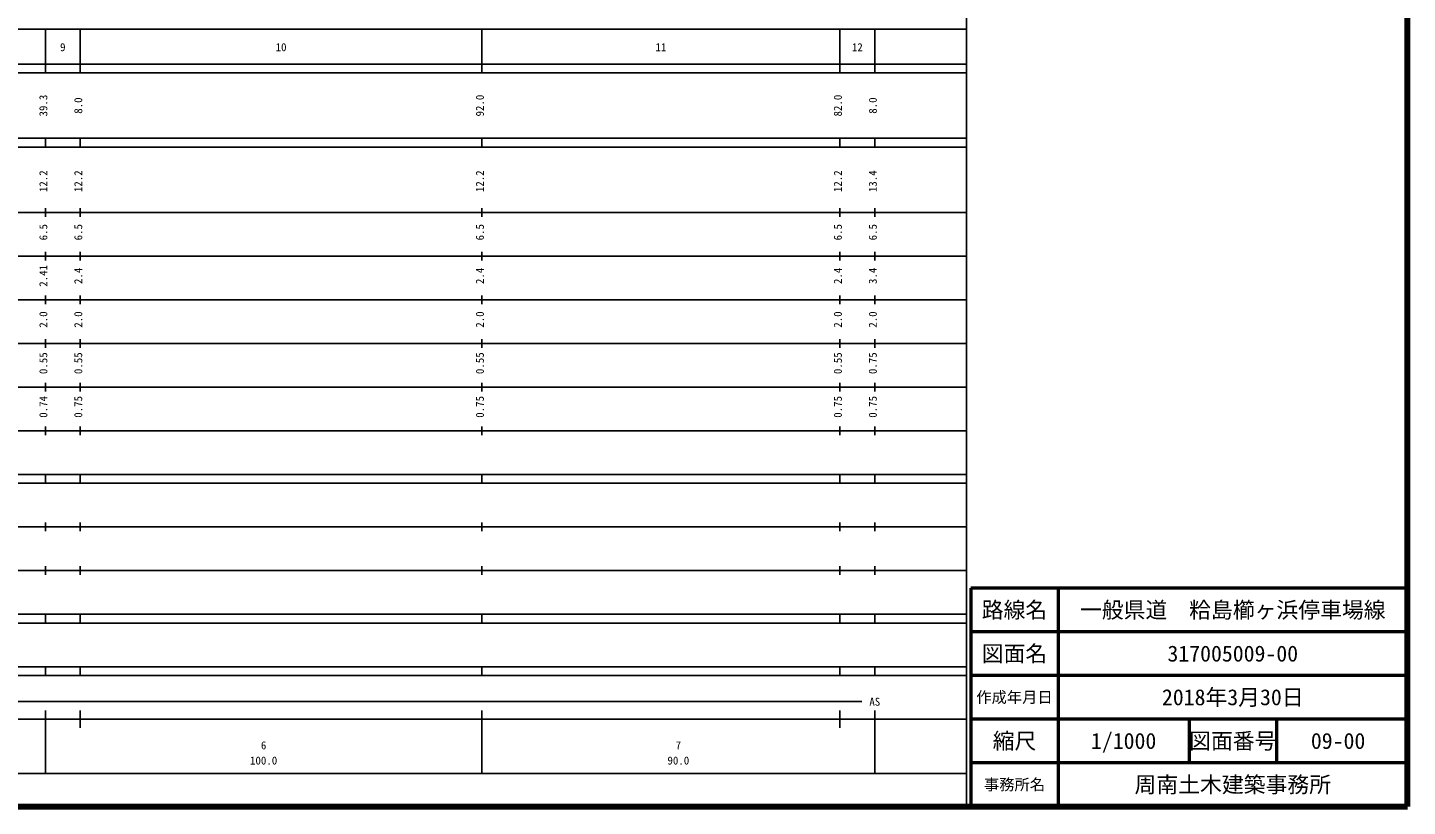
# Model space of a CAD drawing. Units: millimetres on the paper, enlarged 1000 times. Extents: x 40000 to 680000, y 20000 to 380000.
# Drawn here: x 363934 to 680000, y 20000 to 198357 of the extents above; entities that cross this region are included whole.
import ezdxf
from ezdxf.enums import TextEntityAlignment as Align

# ---------------------------------------------------------------- set-up
doc = ezdxf.new("R2010")
doc.units = ezdxf.units.MM
doc.header["$LTSCALE"] = 1000
for name, color, linetype, lineweight in [('M-TTL', 2, 'Continuous', 140), ('M-TTL-BAND', 7, 'Continuous', 25), ('M-TTL-FRAM', 2, 'Continuous', 50), ('M-TTL-LINE', 7, 'Continuous', 50)]:
    doc.layers.add(name, color=color, linetype=linetype, lineweight=lineweight)
doc.layers.add('M-TTL-TXT', color=7, linetype='Continuous')
doc.styles.add('ＭＳ ゴシック', font='')
doc.styles.get('ＭＳ ゴシック').set_extended_font_data('MS Gothic')

msp = doc.modelspace()

# ---------------------------------------------------------------- linework, layer by layer
at = {"layer": 'M-TTL'}
for p, q in [((680000, 20000), (680000, 380000)), ((40000, 20000), (680000, 20000))]:
    msp.add_line(p, q, dxfattribs=at)
at = {"layer": 'M-TTL-BAND'}
for p, q in [((579000, 20000), (579000, 370000)), ((68000, 198000), (579000, 198000)), ((368000, 188000), (368000, 198000)), ((376000, 188000), (376000, 198000)), ((468000, 188000), (468000, 198000)), ((550000, 188000), (550000, 198000)), ((558000, 188000), (558000, 198000)), ((40000, 190000), (579000, 190000)), ((40000, 188000), (579000, 188000)), ((40000, 173000), (579000, 173000)), ((40000, 171000), (579000, 171000)), ((368000, 171000), (368000, 173000)), ((376000, 171000), (376000, 173000)), ((468000, 171000), (468000, 173000)), ((550000, 171000), (550000, 173000)), ((558000, 171000), (558000, 173000)), ((40000, 156000), (579000, 156000)), ((368000, 155000), (368000, 157000)), ((376000, 155000), (376000, 157000)), ((468000, 155000), (468000, 157000)), ((550000, 155000), (550000, 157000)), ((558000, 155000), (558000, 157000)), ((46000, 146000), (579000, 146000)), ((368000, 145000), (368000, 147000)), ((376000, 145000), (376000, 147000)), ((468000, 145000), (468000, 147000)), ((550000, 145000), (550000, 147000)), ((558000, 145000), (558000, 147000)), ((52000, 136000), (579000, 136000)), ((368000, 135000), (368000, 137000)), ((376000, 135000), (376000, 137000)), ((468000, 135000), (468000, 137000)), ((550000, 135000), (550000, 137000)), ((558000, 135000), (558000, 137000)), ((368000, 125000), (368000, 127000)), ((376000, 125000), (376000, 127000)), ((468000, 125000), (468000, 127000)), ((550000, 125000), (550000, 127000)), ((558000, 125000), (558000, 127000)), ((46000, 126000), (579000, 126000)), ((368000, 115000), (368000, 117000)), ((376000, 115000), (376000, 117000)), ((468000, 115000), (468000, 117000)), ((550000, 115000), (550000, 117000)), ((558000, 115000), (558000, 117000)), ((52000, 116000), (579000, 116000)), ((46000, 106000), (579000, 106000)), ((368000, 105000), (368000, 107000)), ((376000, 105000), (376000, 107000)), ((468000, 105000), (468000, 107000)), ((550000, 105000), (550000, 107000)), ((558000, 105000), (558000, 107000)), ((40000, 96000), (579000, 96000)), ((368000, 94000), (368000, 96000)), ((376000, 94000), (376000, 96000)), ((468000, 94000), (468000, 96000)), ((550000, 94000), (550000, 96000)), ((558000, 94000), (558000, 96000)), ((40000, 94000), (579000, 94000)), ((49000, 84000), (579000, 84000)), ((368000, 83000), (368000, 85000)), ((376000, 83000), (376000, 85000)), ((468000, 83000), (468000, 85000)), ((550000, 83000), (550000, 85000)), ((558000, 83000), (558000, 85000)), ((40000, 74000), (579000, 74000)), ((368000, 73000), (368000, 75000)), ((376000, 73000), (376000, 75000)), ((468000, 73000), (468000, 75000)), ((550000, 73000), (550000, 75000)), ((558000, 73000), (558000, 75000)), ((40000, 64000), (579000, 64000)), ((368000, 62000), (368000, 64000)), ((376000, 62000), (376000, 64000)), ((468000, 62000), (468000, 64000)), ((550000, 62000), (550000, 64000)), ((558000, 62000), (558000, 64000)), ((40000, 62000), (579000, 62000)), ((40000, 52000), (579000, 52000)), ((368000, 50000), (368000, 52000)), ((376000, 50000), (376000, 52000)), ((468000, 50000), (468000, 52000)), ((550000, 50000), (550000, 52000)), ((558000, 50000), (558000, 52000)), ((40000, 50000), (579000, 50000)), ((71000, 44000), (555000, 44000)), ((368000, 27500), (368000, 42000)), ((376000, 38000), (376000, 42000)), ((468000, 27500), (468000, 42000)), ((550000, 38000), (550000, 42000)), ((558000, 27500), (558000, 42000)), ((40000, 40000), (579000, 40000)), ((68000, 27500), (579000, 27500))]:
    msp.add_line(p, q, dxfattribs=at)
at = {"layer": 'M-TTL-FRAM'}
for p, q in [((680000, 70000), (580000, 70000)), ((580000, 70000), (580000, 20000))]:
    msp.add_line(p, q, dxfattribs=at)
at = {"layer": 'M-TTL-LINE'}
for p, q in [((600000, 70000), (600000, 20000)), ((680000, 60000), (580000, 60000)), ((680000, 50000), (580000, 50000)), ((680000, 40000), (580000, 40000)), ((630000, 40000), (630000, 30000)), ((650000, 40000), (650000, 30000)), ((680000, 30000), (580000, 30000))]:
    msp.add_line(p, q, dxfattribs=at)

# ---------------------------------------------------------------- texts
at = {"layer": 'M-TTL-BAND', "style": 'ＭＳ ゴシック'}
for s, p in [('9', (372000, 192405)), ('10', (422000, 192405)), ('11', (509000, 192405)), ('12', (554000, 192405)), ('AS', (558000, 42500)), ('6', (418000, 32523)), ('7', (513000, 32523)), ('100.0', (418000, 29033)), ('90.0', (513000, 29033))]:
    msp.add_text(s, height=1833, dxfattribs=at).set_placement(p, align=Align.BOTTOM_CENTER)
for s, p in [('39.3', (369000, 180500)), ('8.0', (377000, 180500)), ('92.0', (469000, 180500)), ('82.0', (551000, 180500)), ('8.0', (559000, 180500)), ('12.2', (369000, 163174)), ('12.2', (377000, 163174)), ('12.2', (469000, 163174)), ('12.2', (551000, 163174)), ('13.4', (559000, 163174)), ('6.5', (369000, 151500)), ('6.5', (377000, 151500)), ('6.5', (469000, 151500)), ('6.5', (551000, 151500)), ('6.5', (559000, 151500)), ('2.41', (369000, 141500)), ('2.4', (377000, 141500)), ('2.4', (469000, 141500)), ('2.4', (551000, 141500)), ('3.4', (559000, 141500)), ('2.0', (369000, 131500)), ('2.0', (377000, 131500)), ('2.0', (469000, 131500)), ('2.0', (551000, 131500)), ('2.0', (559000, 131500)), ('0.55', (369000, 121500)), ('0.55', (377000, 121500)), ('0.55', (469000, 121500)), ('0.55', (551000, 121500)), ('0.75', (559000, 121500)), ('0.74', (369000, 111500)), ('0.75', (377000, 111500)), ('0.75', (469000, 111500)), ('0.75', (551000, 111500)), ('0.75', (559000, 111500))]:
    msp.add_text(s, height=1833, rotation=90, dxfattribs=at).set_placement(p, align=Align.BOTTOM_CENTER)
at = {"layer": 'M-TTL-TXT', "style": 'ＭＳ ゴシック'}
for s, height, p in [('路線名', 3666, (590000, 65000)), ('路線名', 3666, (590000, 65000)), ('一般県道\u3000粭島櫛ヶ浜停車場線', 3666, (640000, 65000)), ('図面名', 3666, (590000, 55000)), ('図面名', 3666, (590000, 55000)), ('317005009-00', 3666, (640000, 55000)), ('作成年月日', 2566, (590000, 45000)), ('作成年月日', 2566, (590000, 45000)), ('2018年3月30日', 3666, (640000, 45000)), ('縮尺', 3666, (590000, 35000)), ('縮尺', 3666, (590000, 35000)), ('1/1000', 3666, (615000, 35000)), ('図面番号', 3666, (640000, 35000)), ('図面番号', 3666, (640000, 35000)), ('09-00', 3666, (664125, 35000)), ('事務所名', 2566, (590000, 25000)), ('事務所名', 2566, (590000, 25000)), ('周南土木建築事務所', 3666, (640000, 25000))]:
    msp.add_text(s, height=height, dxfattribs=at).set_placement(p, align=Align.MIDDLE_CENTER)

doc.saveas('drawing.dxf')
